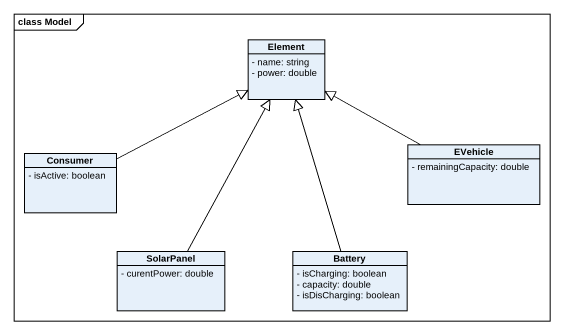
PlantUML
@startuml
mainframe class Model
hide circle
hide empty members
skinparam classAttributeIconSize 0
class Element {
  - name: string
  - power: double
}
class Consumer {
  - isActive: boolean
}
class EVehicle {
  - remainingCapacity: double
}
class SolarPanel {
  - curentPower: double
}
class Battery {
  - isCharging: boolean
  - capacity: double
  - isDisCharging: boolean
}
Consumer -right-|> Element
EVehicle -left-|> Element
SolarPanel -up-|> Element
Battery -up-|> Element
@enduml
